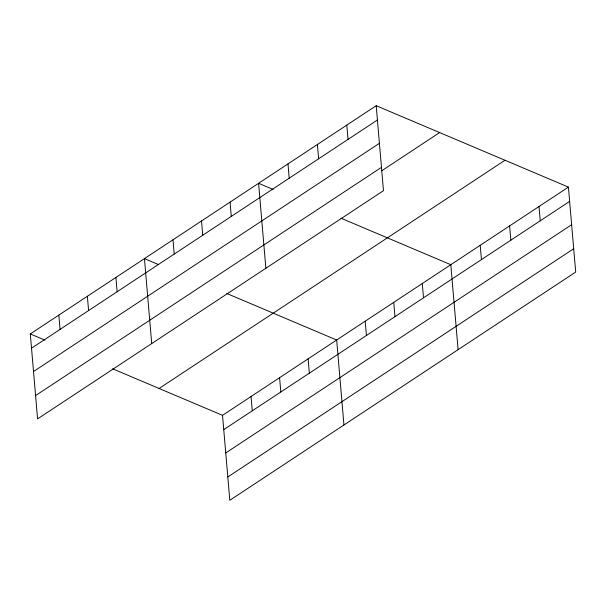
<?xml version="1.0" encoding="UTF-8"?>
<svg xmlns="http://www.w3.org/2000/svg" width="606" height="606" viewBox="0 0 606 606"><rect width="100%" height="100%" fill="white"/><g stroke="black" fill="none" stroke-linecap="round" stroke-linejoin="round"><path stroke-width="0.91" d="M376.197 105.709L383.477 190.663L37.58 418.89L30.3 333.936L376.197 105.709L568.42 187.11L575.7 272.064L229.803 500.291L222.523 415.337L568.42 187.11M31.527 348.223L377.417 119.996M33.527 371.546L379.417 143.311M35.587 395.574L381.477 167.339M381.598 170.862L439.63 132.57M159.09 388.476L504.98 160.249M223.75 429.631L569.64 201.397M225.75 452.947L571.64 224.72M227.811 476.975L573.7 248.74M273.162 189.473L258.588 183.307L265.875 268.261M340.943 218.183L450.811 264.708L458.098 349.662M158.158 264.428L144.448 258.618L151.727 343.572M226.795 293.493L336.671 340.027L343.95 424.98M30.3 333.936L44.874 340.11M112.655 368.812L222.523 415.337M539.014 206.51L540.241 220.796M509.616 225.909L510.843 240.196M480.217 245.309L481.437 259.595M422.276 283.54L423.503 297.826M393.741 302.364L394.968 316.658M365.206 321.195L366.425 335.482M346.791 125.109L348.018 139.395M317.392 144.508L318.62 158.795M308.128 358.85L309.355 373.144M287.994 163.908L289.214 178.194M279.593 377.682L280.82 391.968M251.058 396.513L252.285 410.8M230.053 202.131L231.28 216.425M201.518 220.963L202.745 235.249M172.983 239.794L174.21 254.081M115.905 277.45L117.132 291.736M87.37 296.281L88.597 310.567M58.835 315.105L60.062 329.399"/></g></svg>
